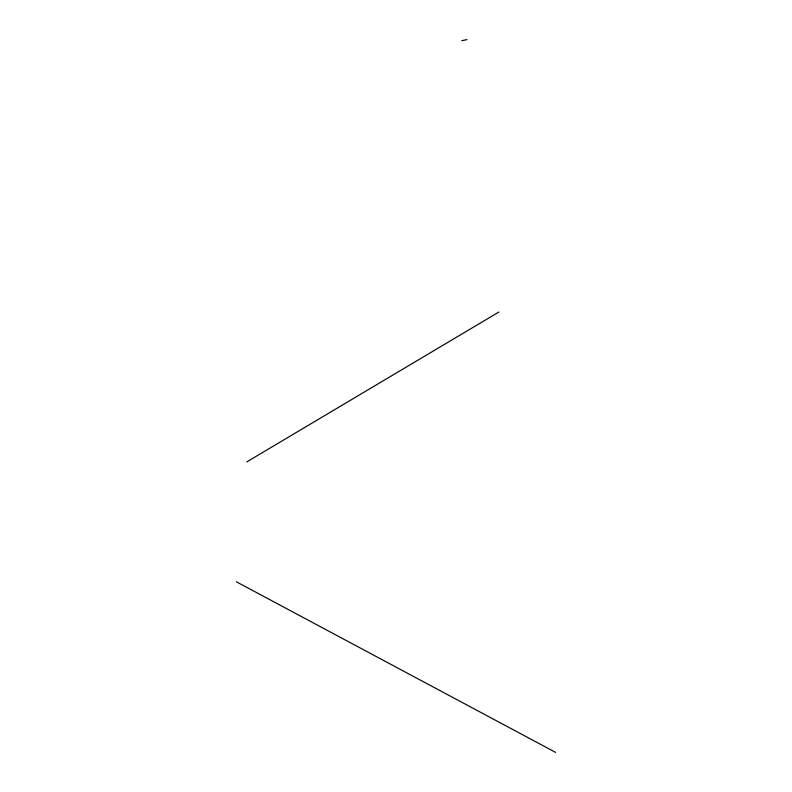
<?xml version="1.0" encoding="UTF-8"?>
<svg xmlns="http://www.w3.org/2000/svg" width="792" height="792" viewBox="0 0 792 792"><rect width="100%" height="100%" fill="white"/><g stroke="black" fill="none" stroke-linecap="round" stroke-linejoin="round"><path stroke-width="1.19" d="M246.748 461.924L498.891 312.018M461.756 40.699L467.013 39.6M236.372 581.793L555.628 752.4"/></g></svg>
